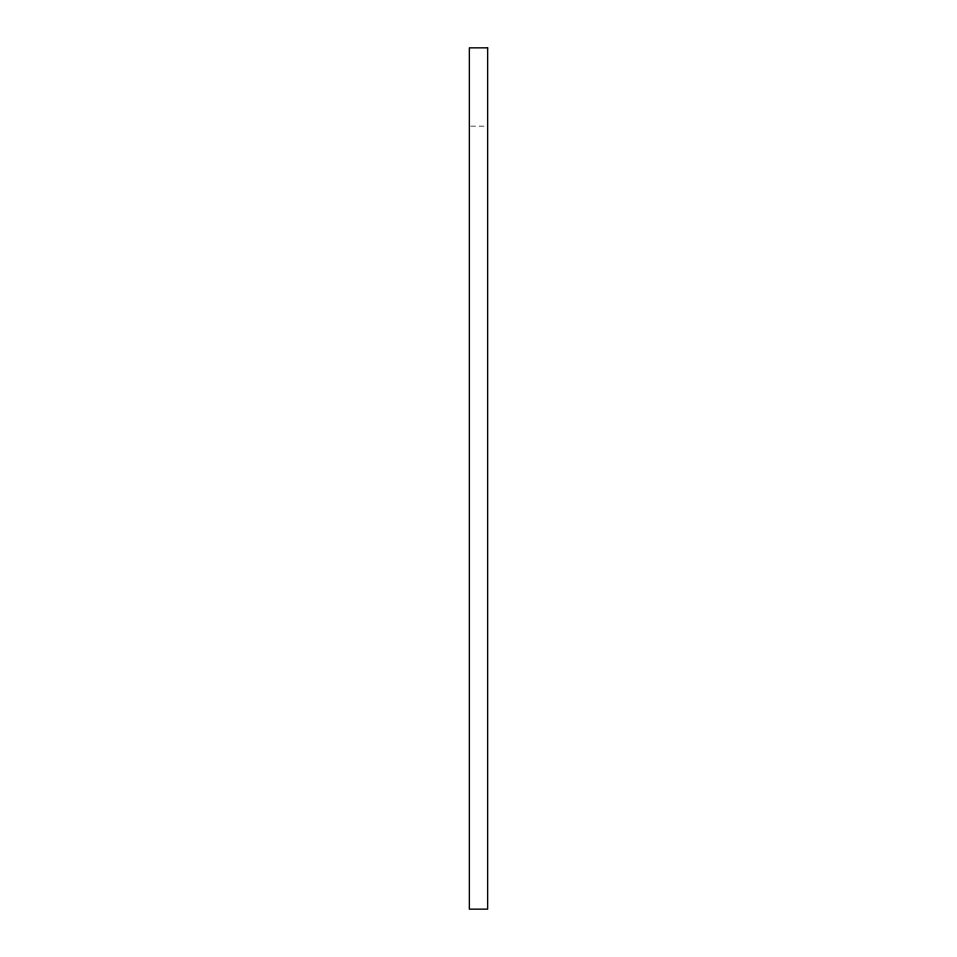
<?xml version="1.0" encoding="UTF-8"?>
<svg xmlns="http://www.w3.org/2000/svg" width="957" height="957" viewBox="0 0 957 957"><rect width="100%" height="100%" fill="white"/><g stroke="black" fill="none" stroke-linecap="round" stroke-linejoin="round"><path stroke-width="0.72" stroke-dasharray="4.79 3.59" d="M470.772 126.145L486.228 126.145"/><path stroke-width="1.44" d="M487.639 47.85L469.361 47.85L469.361 909.15L487.639 909.15L487.639 47.85"/></g></svg>
